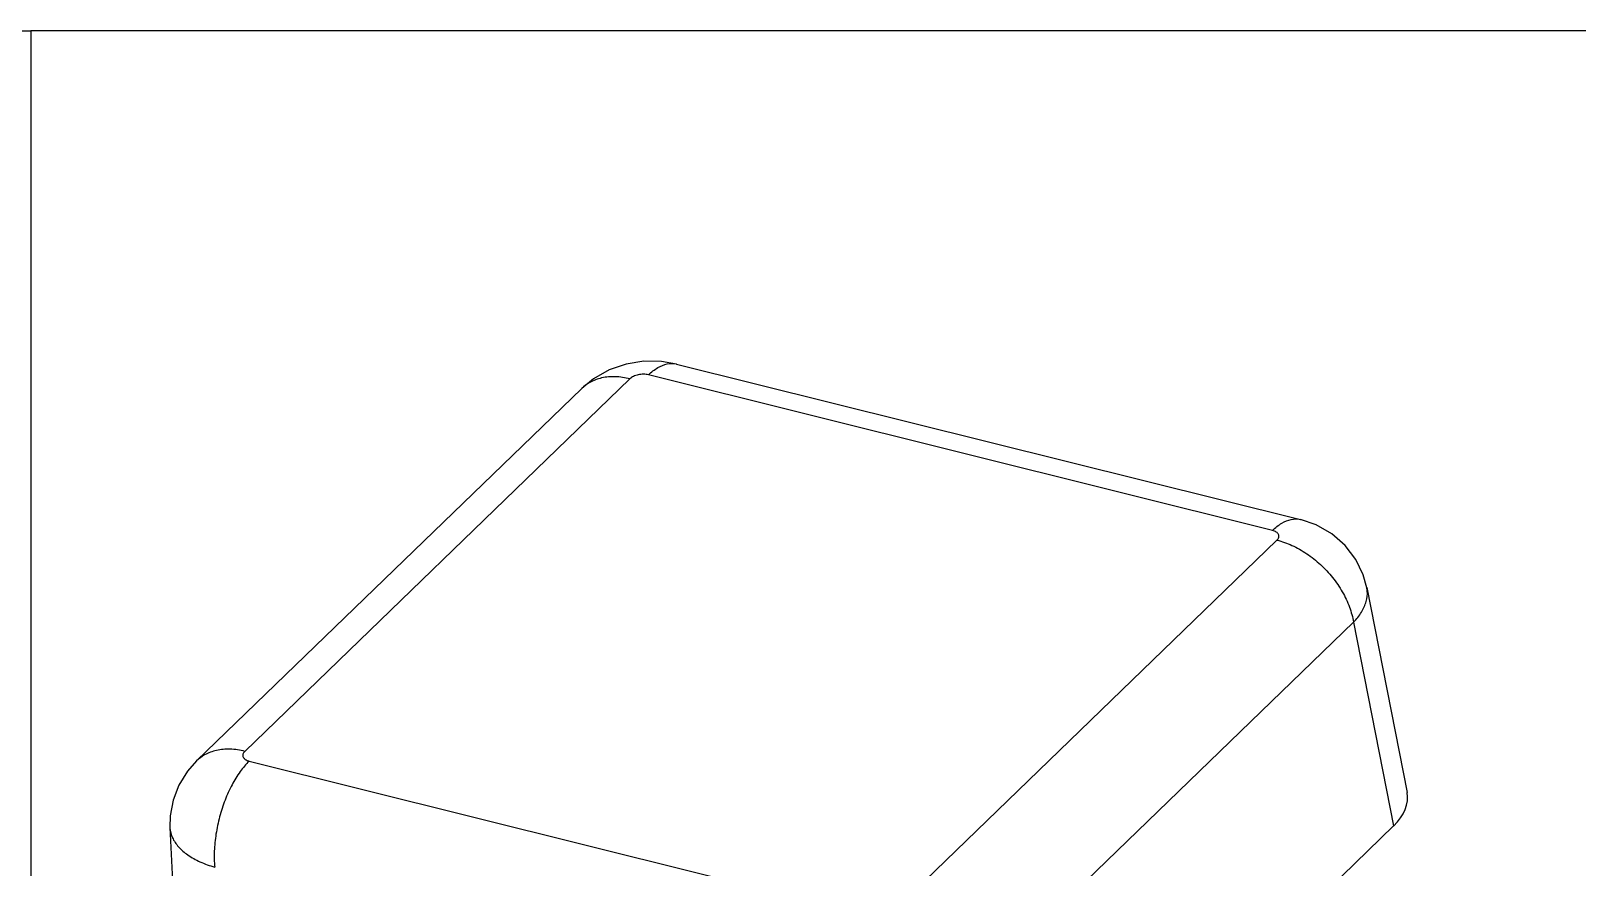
# Model space of a CAD drawing. Header units: millimetres. Extents: x 1786 to 3857, y -2202 to -1928.
# Drawn here: x 3327.5 to 3384.6, y -2027.9 to -1997 of the extents above; entities that cross this region are included whole.
import ezdxf

# ---------------------------------------------------------------- set-up
doc = ezdxf.new("R2010")
doc.units = ezdxf.units.MM

# ---------------------------------------------------------------- blocks, each defined once
blk = doc.blocks.new('*u238')
at = {"color": 7, "linetype": 'Continuous'}
for p, q in [((16.71, 22.284, 0), (-6.323, 28.026, 0)), ((-5.291, 28.427, 0), (17.743, 22.685, 0)), ((-8.785, 27.526, 0), (-23.004, 13.772, 0)), ((-7.007, 27.879, 0), (-21.223, 14.127, 0)), ((2.655, 8.174, 0), (16.872, 21.926, 0)), ((20.193, 20.171, 0), (21.68, 12.607, 0)), ((5.485, 5.141, 0), (19.702, 18.893, 0)), ((19.702, 18.893, 0), (21.18, 11.371, 0)), ((-21.062, 13.769, 0), (1.971, 8.027, 0)), ((-23.987, 11.312, 0), (-23.599, 3.513, 0)), ((6.547, -2.784, 0), (21.18, 11.371, 0))]:
    blk.add_line(p, q, dxfattribs=at)
at = {"color": 7, "linetype": 'Continuous', "elevation": 0}
for points in [[(-5.291, 28.427), (-5.842, 28.521), (-6.492, 28.527), (-7.143, 28.422), (-7.77, 28.207), (-8.349, 27.884), (-8.785, 27.526)], [(20.194, 20.17), (20.064, 20.638), (19.786, 21.213), (19.398, 21.723), (18.907, 22.152), (18.326, 22.484), (17.743, 22.685)], [(-23.004, 13.772), (-23.339, 13.395), (-23.657, 12.883), (-23.872, 12.327), (-23.979, 11.745), (-23.987, 11.311)]]:
    blk.add_lwpolyline(points, dxfattribs=at)
at = {"color": 7, "linetype": 'Continuous'}
blk.add_ellipse((18.211, 12.107, 0), major_axis=(3.48, 0.426), ratio=0.537148, start_param=-0.618193, end_param=0.038702, dxfattribs=at)
for points, start_tangent, end_tangent in [([(-6.323, 28.026, 0), (-6.41, 28.042, 0), (-6.504, 28.048, 0), (-6.602, 28.043, 0), (-6.698, 28.027, 0), (-6.79, 28.002, 0), (-6.875, 27.968, 0), (-6.948, 27.927, 0), (-7.007, 27.879, 0)], (-0.970324, 0.241807), (-0.718843, -0.695172)), ([(-6.323, 28.026, 0), (-5.976, 28.295, 0), (-5.632, 28.432, 0), (-5.305, 28.431, 0), (-5.291, 28.427, 0)], (0.718749, 0.695269), (0.969983, -0.243171)), ([(-7.007, 27.879, 0), (-7.549, 27.957, 0), (-8.051, 27.912, 0), (-8.489, 27.746, 0), (-8.785, 27.526, 0)], (-0.9703, 0.241905), (-0.719763, -0.69422)), ([(16.71, 22.284, 0), (17.057, 22.553, 0), (17.401, 22.69, 0), (17.728, 22.689, 0), (17.742, 22.685, 0)], (0.718749, 0.695269), (0.969954, -0.243288)), ([(16.872, 21.926, 0), (16.915, 21.977, 0), (16.94, 22.031, 0), (16.946, 22.084, 0), (16.933, 22.136, 0), (16.901, 22.183, 0), (16.852, 22.225, 0), (16.787, 22.259, 0), (16.71, 22.284, 0)], (0.718648, 0.695374), (-0.970277, 0.241997)), ([(16.872, 21.926, 0), (17.429, 21.73, 0), (17.974, 21.424, 0), (18.481, 21.022, 0), (18.927, 20.545, 0), (19.289, 20.014, 0), (19.552, 19.454, 0), (19.702, 18.893, 0)], (0.9703, -0.241905), (0.162235, -0.986752)), ([(19.702, 18.893, 0), (19.998, 19.271, 0), (20.17, 19.659, 0), (20.21, 20.041, 0), (20.193, 20.17, 0)], (0.693712, 0.720252), (-0.193174, 0.981165)), ([(-21.223, 14.127, 0), (-21.766, 14.205, 0), (-22.268, 14.159, 0), (-22.706, 13.994, 0), (-23.003, 13.773, 0)], (-0.9703, 0.241905), (-0.719307, -0.694692)), ([(-21.062, 13.769, 0), (-21.394, 13.382, 0), (-21.695, 12.893, 0), (-21.952, 12.327, 0), (-22.153, 11.711, 0), (-22.287, 11.073, 0), (-22.349, 10.444, 0), (-22.335, 9.854, 0)], (-0.718749, -0.695269), (0.091956, -0.995763)), ([(-21.223, 14.127, 0), (-21.266, 14.076, 0), (-21.291, 14.022, 0), (-21.297, 13.969, 0), (-21.284, 13.918, 0), (-21.253, 13.87, 0), (-21.204, 13.829, 0), (-21.139, 13.795, 0), (-21.062, 13.769, 0)], (-0.718648, -0.695374), (0.970277, -0.241997)), ([(-23.987, 11.311, 0), (-23.986, 11.296, 0), (-23.895, 10.939, 0), (-23.674, 10.605, 0), (-23.33, 10.305, 0), (-22.878, 10.051, 0), (-22.334, 9.854, 0)], (0.049824, -0.998758), (0.961376, -0.275237))]:
    blk.add_spline(points, degree=3, dxfattribs=dict(at, start_tangent=start_tangent, end_tangent=end_tangent))
blk = doc.blocks.new('*u275')
at = {"layer": 'Defpoints', "color": 2}
for points in [[(0, 81.449), (-58.237, 81.449), (-58.237, 0), (0, 0)], [(0, 81.449), (58.237, 81.449), (58.237, 0), (0, 0)]]:
    blk.add_lwpolyline(points, close=True, dxfattribs=at)
blk.add_blockref('*u238', (-29.119, 40.724))

msp = doc.modelspace()

# ---------------------------------------------------------------- block references
for p in [(3269.262, -2078.475, 0), (3385.737, -2078.475, 0)]:
    msp.add_blockref('*u275', p)

doc.saveas('drawing.dxf')
